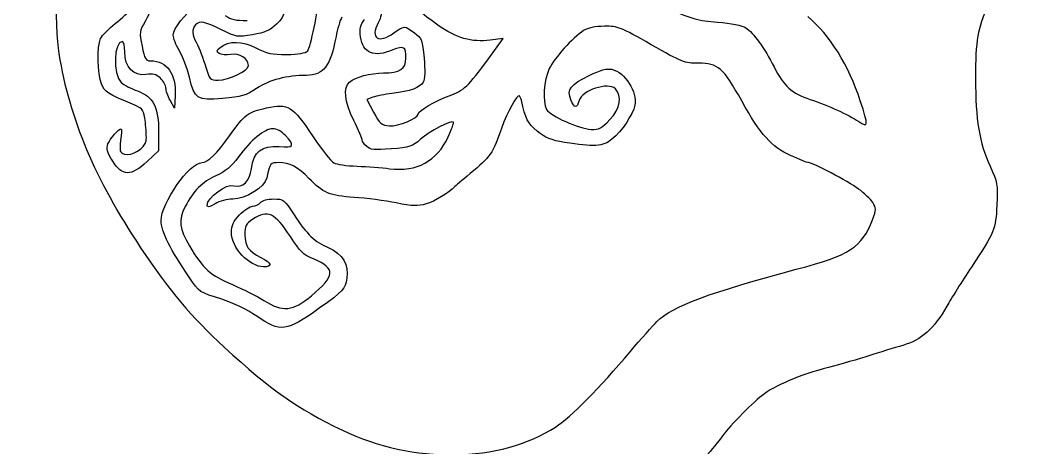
# Model space of a CAD drawing. Extents: x 0 to 813, y 0 to 123.
# Drawn here: x 699.31 to 748.35, y 61.94 to 82.44 of the extents above; entities that cross this region are included whole.
import ezdxf

# ---------------------------------------------------------------- set-up
doc = ezdxf.new("R2010")
doc.units = 0
doc.layers.add('Calque_1', color=7, linetype='CONTINUOUS')

msp = doc.modelspace()

# ---------------------------------------------------------------- linework, layer by layer
at = {"layer": 'Calque_1', "color": 7}
for p, q in [((721.762523, 80.596278), (722.470844, 81.564763)), ((722.470844, 81.564763), (721.853483, 81.489246)), ((706.696852, 78.231569), (706.493454, 78.60364)), ((706.73213, 78.841215), (706.696852, 78.231569)), ((716.222811, 78.750257), (715.929582, 78.638912)), ((715.929582, 78.638912), (716.256452, 78.028166)), ((705.941145, 77.066299), (705.941145, 76.182701)), ((705.941145, 76.182701), (705.388272, 75.668969))]:
    msp.add_line(p, q, dxfattribs=at)
for points in [[(748.221336, 113.062863), (763.481064, 108.210498), (776.035239, 96.469128), (781.933091, 81.53445)], [(678.551592, 70.612673), (680.900894, 85.196963), (689.650827, 98.58256), (702.217449, 106.817593)], [(701.149746, 87.595062), (700.953234, 86.32936), (700.952388, 82.026468), (701.149746, 80.84874)], [(719.333324, 82.214645), (717.809747, 83.289652), (717.359151, 83.901527), (717.114126, 85.227037)], [(705.532685, 83.834671), (705.597907, 82.996688), (705.579365, 82.88317), (705.302279, 82.410332)], [(711.748601, 83.535358), (712.09342, 83.05109), (712.051821, 82.70018), (711.597556, 82.259846)], [(713.095761, 80.977171), (713.214012, 81.097214), (713.617787, 83.015022), (713.617787, 83.456539)], [(703.862494, 82.286849), (704.180502, 82.534019), (704.525152, 82.864989), (704.628135, 83.02217)], [(706.639928, 81.733987), (706.636823, 82.039715), (707.252491, 82.829534), (707.659145, 83.044776)], [(716.570622, 83.076752), (716.652664, 82.790686), (716.628562, 82.617111), (716.466454, 82.316076)], [(730.173112, 83.096034), (731.524985, 82.50876), (731.812626, 82.426089), (732.757224, 82.354647)], [(745.717066, 83.1285), (745.225999, 82.045495), (745.13549, 81.506857), (745.132781, 79.650885)], [(705.302279, 82.410332), (705.01317, 81.917028), (705.006736, 81.868649), (705.145194, 81.19821)], [(708.949521, 81.990851), (708.139572, 82.393608), (707.921499, 82.434045), (707.708731, 82.22126)], [(709.136945, 82.667194), (709.403927, 82.479401), (709.64232, 82.42772), (710.180405, 82.440093)], [(714.72297, 82.593331), (714.638896, 82.430799), (714.516863, 82.011245), (714.451754, 81.660674)], [(715.629157, 81.645245), (715.575902, 82.042117), (715.613635, 82.212269), (715.814379, 82.483645)], [(739.604414, 78.579925), (739.043978, 80.295827), (738.153482, 81.725232), (737.086456, 82.622538)], [(703.158604, 81.57027), (703.227692, 81.717226), (703.544486, 82.039676), (703.862494, 82.286849)], [(707.708731, 82.22126), (707.521025, 82.033523), (707.53302, 81.710037), (707.73907, 81.39554)], [(710.449928, 81.750522), (709.712707, 81.624245), (709.674607, 81.630273), (708.949521, 81.990851)], [(711.597556, 82.259846), (711.288297, 81.960126), (711.047279, 81.852845), (710.449928, 81.750522)], [(716.466454, 82.316076), (716.070073, 81.579989), (716.503622, 81.306268), (717.223825, 81.837619)], [(717.223825, 81.837619), (717.710348, 82.196572), (717.752061, 82.196473), (718.218207, 81.840921)], [(721.853483, 81.489246), (720.951868, 81.378581), (720.219332, 81.589464), (719.333324, 82.214645)], [(726.33266, 81.950067), (725.787972, 81.593189), (724.940317, 80.655048), (724.683975, 80.125546)], [(727.330344, 82.158977), (726.880736, 82.154743), (726.534506, 82.082322), (726.33266, 81.950067)], [(729.57545, 81.274278), (728.10606, 82.115706), (727.980754, 82.165104), (727.330344, 82.158977)], [(732.757224, 82.354647), (733.426147, 82.304053), (733.927684, 82.203768), (734.110451, 82.084002)], [(734.110451, 82.084002), (734.476013, 81.844502), (735.009978, 81.104769), (735.46698, 80.20546)], [(703.200485, 79.392968), (703.003466, 79.86449), (702.978122, 81.186617), (703.158604, 81.57027)], [(704.200399, 81.43027), (703.782484, 81.43027), (703.740235, 79.844331), (704.148046, 79.464088)], [(704.3123, 80.923704), (704.3123, 81.202252), (704.262121, 81.43027), (704.200399, 81.43027)], [(706.933749, 80.977166), (706.772911, 81.258513), (706.64069, 81.598836), (706.639928, 81.733987)], [(708.888336, 81.133161), (709.334868, 81.474596), (709.941504, 81.470682), (710.610343, 81.12159)], [(714.451754, 81.660674), (714.189146, 80.246749), (713.849294, 79.801975), (713.031838, 79.801975)], [(717.181379, 81.022372), (716.278776, 80.645247), (715.733946, 80.863774), (715.629157, 81.645245)], [(718.218207, 81.840921), (718.569884, 81.572683), (718.600138, 81.492958), (718.676282, 80.632657)], [(705.33369, 79.84277), (704.738399, 79.746169), (704.3123, 80.196852), (704.3123, 80.923704)], [(705.145194, 81.19821), (705.269626, 80.595985), (705.32559, 80.49982), (705.549788, 80.49982)], [(707.413837, 79.718742), (707.310657, 80.129415), (707.094588, 80.695821), (706.933749, 80.977166)], [(707.73907, 81.39554), (707.832401, 81.253086), (708.017708, 80.784264), (708.150832, 80.353192)], [(708.848655, 80.852593), (708.696932, 80.954015), (708.701984, 80.990642), (708.888336, 81.133161)], [(710.610343, 81.12159), (711.134768, 80.84786), (711.36763, 80.798014), (712.084305, 80.805744)], [(712.084305, 80.805744), (712.64841, 80.81184), (712.98973, 80.869551), (713.095761, 80.977171)], [(717.805344, 80.627701), (717.805344, 81.17675), (717.704026, 81.240764), (717.181379, 81.022372)], [(731.845364, 80.383514), (731.168171, 80.383514), (731.050767, 80.42944), (729.57545, 81.274278)], [(701.149746, 80.84874), (701.676034, 77.686497), (702.875732, 74.839402), (705.07605, 71.532099)], [(705.549788, 80.49982), (706.344554, 80.49982), (706.791594, 79.872624), (706.73213, 78.841215)], [(709.405931, 80.806291), (709.195478, 80.767765), (708.944639, 80.788455), (708.848655, 80.852593)], [(710.244329, 80.272163), (710.244329, 80.61784), (709.827599, 80.883482), (709.405931, 80.806291)], [(716.723869, 79.917737), (717.51505, 79.918584), (717.805344, 80.109039), (717.805344, 80.627701)], [(718.676282, 80.632657), (718.729001, 80.03725), (718.713338, 79.627743), (718.631634, 79.475105)], [(719.875726, 78.818055), (720.583624, 79.070314), (720.789534, 79.264729), (721.762523, 80.596278)], [(708.150832, 80.353192), (708.388125, 79.584927), (708.40043, 79.569362), (708.791872, 79.569362)], [(708.791872, 79.569362), (709.309609, 79.569362), (710.244329, 80.021538), (710.244329, 80.272163)], [(724.683975, 80.125546), (724.414283, 79.568456), (724.348017, 78.553639), (724.5561, 78.164872)], [(726.592277, 79.795366), (727.144078, 80.061501), (727.451361, 80.145643), (727.685888, 80.094126)], [(727.685888, 80.094126), (728.308809, 79.95731), (728.925634, 78.992353), (728.789433, 78.368269)], [(733.915181, 78.577182), (733.022597, 80.177444), (732.786631, 80.383514), (731.845364, 80.383514)], [(735.46698, 80.20546), (735.93149, 79.291365), (736.320759, 78.940811), (737.198893, 78.647176)], [(704.148046, 79.464088), (704.270446, 79.349996), (704.62074, 79.165403), (704.926359, 79.053432)], [(706.024373, 79.661973), (705.814399, 79.859221), (705.669252, 79.897225), (705.33369, 79.84277)], [(706.290057, 79.193992), (706.290057, 79.313968), (706.170536, 79.524661), (706.024373, 79.661973)], [(709.003539, 78.693483), (707.752081, 78.595582), (707.685053, 78.638949), (707.413837, 79.718742)], [(713.031838, 79.801975), (712.090937, 79.801975), (711.262276, 79.582841), (710.640117, 79.169733)], [(715.304488, 77.64232), (714.854203, 78.578483), (714.785482, 79.201172), (715.101091, 79.481726)], [(715.101091, 79.481726), (715.366295, 79.717498), (716.10854, 79.916919), (716.723869, 79.917737)], [(718.631634, 79.475105), (718.488266, 79.207178), (718.026409, 79.040878), (717.131764, 78.934915)], [(725.719166, 78.627894), (725.51543, 79.119791), (725.698564, 79.364271), (726.592277, 79.795366)], [(727.852342, 79.159815), (727.513365, 79.498804), (726.236479, 79.079162), (726.113261, 78.588205)], [(745.132781, 79.650885), (745.129676, 77.685159), (745.318314, 76.549169), (745.830632, 75.439599)], [(704.79792, 78.367157), (703.451889, 78.939205), (703.367335, 78.993603), (703.200485, 79.392968)], [(704.926359, 79.053432), (705.686129, 78.775053), (705.941145, 78.275839), (705.941145, 77.066299)], [(706.493454, 78.60364), (706.381525, 78.808384), (706.290057, 79.07402), (706.290057, 79.193992)], [(710.640117, 79.169733), (710.115918, 78.821693), (709.922539, 78.765373), (709.003539, 78.693483)], [(727.587787, 77.678699), (728.090905, 78.218107), (728.197585, 78.81457), (727.852342, 79.159815)], [(717.131764, 78.934915), (716.793408, 78.894834), (716.384327, 78.811663), (716.222811, 78.750257)], [(718.386891, 77.946584), (718.386891, 78.090331), (719.24781, 78.594296), (719.875726, 78.818055)], [(723.246956, 78.819165), (723.150859, 78.915258), (722.648165, 78.014261), (722.399724, 77.301117)], [(723.348386, 78.606394), (723.331453, 78.684511), (723.285789, 78.780303), (723.246956, 78.819165)], [(724.101891, 77.130793), (723.641926, 77.513966), (723.54391, 77.705617), (723.348386, 78.606394)], [(726.113261, 78.588205), (726.015358, 78.198194), (725.892083, 78.210451), (725.719166, 78.627894)], [(736.263355, 75.953395), (735.331542, 76.380166), (734.825376, 76.945474), (733.915181, 78.577182)], [(737.198893, 78.647176), (738.088147, 78.349832), (739.024645, 77.924602), (739.527791, 77.588842)], [(739.527791, 77.588842), (739.997437, 77.275429), (740.0039, 77.356785), (739.604414, 78.579925)], [(705.302843, 77.56073), (705.230115, 78.142805), (705.195486, 78.198202), (704.79792, 78.367157)], [(709.342544, 76.89818), (710.080019, 77.939817), (710.224573, 78.049048), (711.118004, 78.235978)], [(711.118004, 78.235978), (712.177128, 78.457573), (712.354674, 78.350058), (713.326167, 76.895422)], [(716.256452, 78.028166), (716.55239, 77.475942), (716.625938, 77.413718), (717.020964, 77.381039)], [(724.5561, 78.164872), (724.717108, 77.863944), (726.12359, 77.234535), (726.686539, 77.211271)], [(728.789433, 78.368269), (728.689696, 77.911428), (728.168149, 77.137662), (727.686988, 76.732814)], [(705.340859, 76.65894), (705.362872, 76.81106), (705.345939, 77.216851), (705.302843, 77.56073)], [(715.711848, 76.688167), (715.711848, 76.747227), (715.528404, 77.176789), (715.304488, 77.64232)], [(717.020964, 77.381039), (717.433658, 77.346899), (718.386891, 77.741601), (718.386891, 77.946584)], [(720.084627, 77.561292), (719.981052, 77.664845), (718.922041, 77.111754), (718.508698, 76.738326)], [(719.834917, 76.855736), (719.999876, 77.216066), (720.1122, 77.533702), (720.084627, 77.561292)], [(726.686539, 77.211271), (727.073776, 77.195241), (727.196091, 77.258817), (727.587787, 77.678699)], [(703.509716, 76.517278), (703.604148, 76.765668), (704.025364, 77.242677), (704.150248, 77.242677)], [(704.150248, 77.242677), (704.169439, 77.242677), (704.154763, 76.986817), (704.117708, 76.673824)], [(711.412362, 77.242688), (711.029076, 77.242688), (710.361225, 76.692592), (709.765877, 75.886701)], [(712.025856, 76.916369), (711.841227, 77.10907), (711.589964, 77.242688), (711.412362, 77.242688)], [(722.399724, 77.301117), (721.956382, 76.028261), (721.876767, 75.911852), (720.887747, 75.089643)], [(725.417075, 76.582884), (724.760626, 76.692005), (724.496607, 76.801961), (724.101891, 77.130793)], [(703.73572, 75.683842), (703.455388, 76.125881), (703.415821, 76.270402), (703.509716, 76.517278)], [(704.117708, 76.673824), (704.057227, 76.16316), (704.075939, 76.0964), (704.300729, 76.025043)], [(704.300729, 76.025043), (704.648088, 75.914804), (705.290002, 76.306094), (705.340859, 76.65894)], [(708.021829, 75.614399), (708.297193, 75.614681), (708.735145, 76.040232), (709.342544, 76.89818)], [(711.72766, 76.382794), (712.432764, 76.320733), (712.49316, 76.428584), (712.025856, 76.916369)], [(713.326167, 76.895422), (713.755568, 76.252424), (714.211075, 75.67005), (714.338752, 75.601721)], [(715.92185, 76.39051), (715.806054, 76.495321), (715.711848, 76.629112), (715.711848, 76.688167)], [(717.024294, 75.32391), (718.325875, 75.156589), (719.300219, 75.687737), (719.834917, 76.855736)], [(718.508698, 76.738326), (718.115845, 76.383395), (717.995731, 76.343381), (717.105856, 76.274756)], [(727.686988, 76.732814), (727.27421, 76.385475), (726.79494, 76.353815), (725.417075, 76.582884)], [(710.390407, 75.330523), (710.480012, 76.125523), (710.899733, 76.455664), (711.72766, 76.382794)], [(717.105856, 76.274756), (716.295568, 76.212272), (716.097194, 76.231825), (715.92185, 76.39051)], [(705.388272, 75.668969), (704.610214, 74.945958), (704.201302, 74.949695), (703.73572, 75.683842)], [(706.057308, 72.826904), (706.057308, 73.681998), (707.418776, 75.613941), (708.021829, 75.614399)], [(709.765877, 75.886701), (709.421115, 75.420015), (709.141912, 75.186601), (708.692106, 74.987668)], [(711.712223, 75.614399), (711.294365, 75.614399), (711.285136, 75.60294), (711.124636, 74.882938)], [(713.152544, 74.860338), (712.636614, 75.398555), (712.22471, 75.614399), (711.712223, 75.614399)], [(714.338752, 75.601721), (714.46643, 75.53339), (714.971494, 75.462515), (715.461037, 75.444075)], [(737.119391, 75.614399), (737.055581, 75.614399), (736.670573, 75.766869), (736.263355, 75.953395)], [(739.523247, 74.348257), (739.008276, 74.724129), (737.318076, 75.614399), (737.119391, 75.614399)], [(709.552574, 74.50756), (709.971815, 74.374503), (710.321375, 74.718112), (710.390407, 75.330523)], [(715.461037, 75.444075), (715.95058, 75.425617), (716.654103, 75.371501), (717.024294, 75.32391)], [(720.887747, 75.089643), (720.503925, 74.77052), (720.163452, 74.480636), (720.131476, 74.44527)], [(745.830632, 75.439599), (746.185442, 74.671144), (746.203955, 74.566756), (746.155836, 73.578146)], [(708.692106, 74.987668), (708.049289, 74.703388), (707.588448, 74.242124), (707.214842, 73.509859)], [(708.267136, 73.558367), (708.267136, 73.939892), (709.191301, 74.622224), (709.552574, 74.50756)], [(711.124636, 74.882938), (711.02346, 74.429277), (710.123876, 73.869833), (709.49469, 73.869252)], [(715.319926, 73.944769), (714.150623, 74.022668), (713.822822, 74.161115), (713.152544, 74.860338)], [(720.131476, 74.44527), (719.89139, 74.179829), (719.176521, 73.751405), (718.774947, 73.632781)], [(740.203431, 73.701132), (740.099065, 73.860348), (739.792826, 74.151491), (739.523247, 74.348257)], [(708.645258, 73.638293), (708.377118, 73.474813), (708.267136, 73.4516), (708.267136, 73.558367)], [(709.49469, 73.869252), (709.229966, 73.86897), (708.857432, 73.767663), (708.645258, 73.638293)], [(710.447726, 73.520883), (710.576307, 73.520883), (710.746769, 73.599103), (710.826412, 73.695067)], [(710.826412, 73.695067), (710.912744, 73.799058), (711.166546, 73.869802), (711.455344, 73.869802)], [(711.455344, 73.869802), (711.923466, 73.869802), (711.956994, 73.843782), (712.440384, 73.108576)], [(717.336263, 73.68184), (716.811724, 73.787535), (715.904295, 73.905831), (715.319926, 73.944769)], [(718.774947, 73.632781), (718.372272, 73.513833), (718.128856, 73.522139), (717.336263, 73.68184)], [(740.188473, 72.875409), (740.378635, 73.373261), (740.379622, 73.432397), (740.203431, 73.701132)], [(746.155836, 73.578146), (746.09815, 72.392008), (746.06719, 72.316386), (744.93325, 70.598274)], [(707.214842, 73.509859), (706.882921, 72.859159), (706.928359, 72.433399), (707.417139, 71.61919)], [(709.430202, 72.269075), (709.430202, 72.586981), (709.526073, 72.791381), (709.822096, 73.105268)], [(709.822096, 73.105268), (710.037544, 73.333738), (710.319174, 73.520883), (710.447726, 73.520883)], [(712.261794, 72.066778), (711.527678, 73.203637), (711.15918, 73.374835), (710.465365, 72.902421)], [(712.440384, 73.108576), (713.064745, 72.158921), (713.413063, 71.827846), (714.103943, 71.526588)], [(707.403367, 70.118784), (706.529466, 71.389188), (706.057308, 72.339526), (706.057308, 72.826904)], [(710.465365, 72.902421), (710.119135, 72.666664), (710.071157, 72.573787), (710.079511, 72.152768)], [(736.532821, 70.494713), (739.116734, 71.177735), (739.680332, 71.544802), (740.188473, 72.875409)], [(710.978558, 70.612673), (710.291036, 70.612673), (709.430202, 71.533567), (709.430202, 72.269075)], [(710.079511, 72.152768), (710.0908, 71.589771), (710.242071, 71.376214), (710.847353, 71.067423)], [(707.417139, 71.61919), (708.073927, 70.525063), (708.437909, 70.196773), (709.478688, 69.760492)], [(713.396723, 70.981986), (712.853784, 71.214721), (712.7451, 71.318375), (712.261794, 72.066778)], [(705.07605, 71.532099), (706.44892, 69.46853), (707.512982, 68.203212), (709.090012, 66.759126)], [(714.103943, 71.526588), (714.754014, 71.243129), (715.076989, 70.699863), (714.973752, 70.06366)], [(710.847353, 71.067423), (711.366331, 70.802668), (711.421026, 70.612673), (710.978558, 70.612673)], [(713.269948, 69.226917), (714.420851, 70.184708), (714.446025, 70.532211), (713.396723, 70.981986)], [(729.850984, 67.993298), (730.583322, 68.715931), (732.455613, 69.416957), (736.532821, 70.494713)], [(744.93325, 70.598274), (744.495072, 69.934357), (743.966526, 69.092223), (743.759149, 68.726901)], [(708.978731, 69.05604), (707.88402, 69.397035), (707.914104, 69.376283), (707.403367, 70.118784)], [(709.478688, 69.760492), (709.995832, 69.543734), (710.678104, 69.201923), (710.994532, 69.000919)], [(714.973752, 70.06366), (714.888916, 69.540731), (714.822368, 69.469094), (713.649199, 68.629949)], [(710.994532, 69.000919), (711.886213, 68.434445), (712.375868, 68.482858), (713.269948, 69.226917)], [(710.649487, 68.242447), (710.18526, 68.560299), (709.502479, 68.892921), (708.978731, 69.05604)], [(743.759149, 68.726901), (743.149634, 67.653274), (742.530015, 67.100657), (741.649114, 66.845051)], [(713.649199, 68.629949), (712.060683, 67.493691), (711.793757, 67.458936), (710.649487, 68.242447)], [(728.565546, 66.539743), (729.076989, 67.146374), (729.655319, 67.800244), (729.850984, 67.993298)], [(709.090012, 66.759126), (711.36509, 64.675812), (712.550169, 63.841919), (714.754296, 62.773838)], [(741.649114, 66.845051), (741.233288, 66.724384), (740.500611, 66.499973), (740.020805, 66.346201)], [(724.985952, 62.929283), (725.716654, 63.406758), (727.104679, 64.806953), (728.565546, 66.539743)], [(740.020805, 66.346201), (739.540971, 66.192427), (738.669045, 65.941799), (738.083293, 65.789473)], [(738.083293, 65.789473), (736.703424, 65.430638), (735.502173, 64.921961), (734.878519, 64.431828)], [(734.878519, 64.431828), (734.343595, 64.011447), (733.210614, 62.840185), (732.925569, 62.413279)], [(714.754296, 62.773838), (718.114744, 61.145435), (722.354738, 61.209951), (724.985952, 62.929283)], [(732.925569, 62.413279), (732.829614, 62.269563), (732.481859, 61.844232), (732.15276, 61.467945)]]:
    msp.add_open_spline(points, degree=3, dxfattribs=at)

doc.saveas('drawing.dxf')
